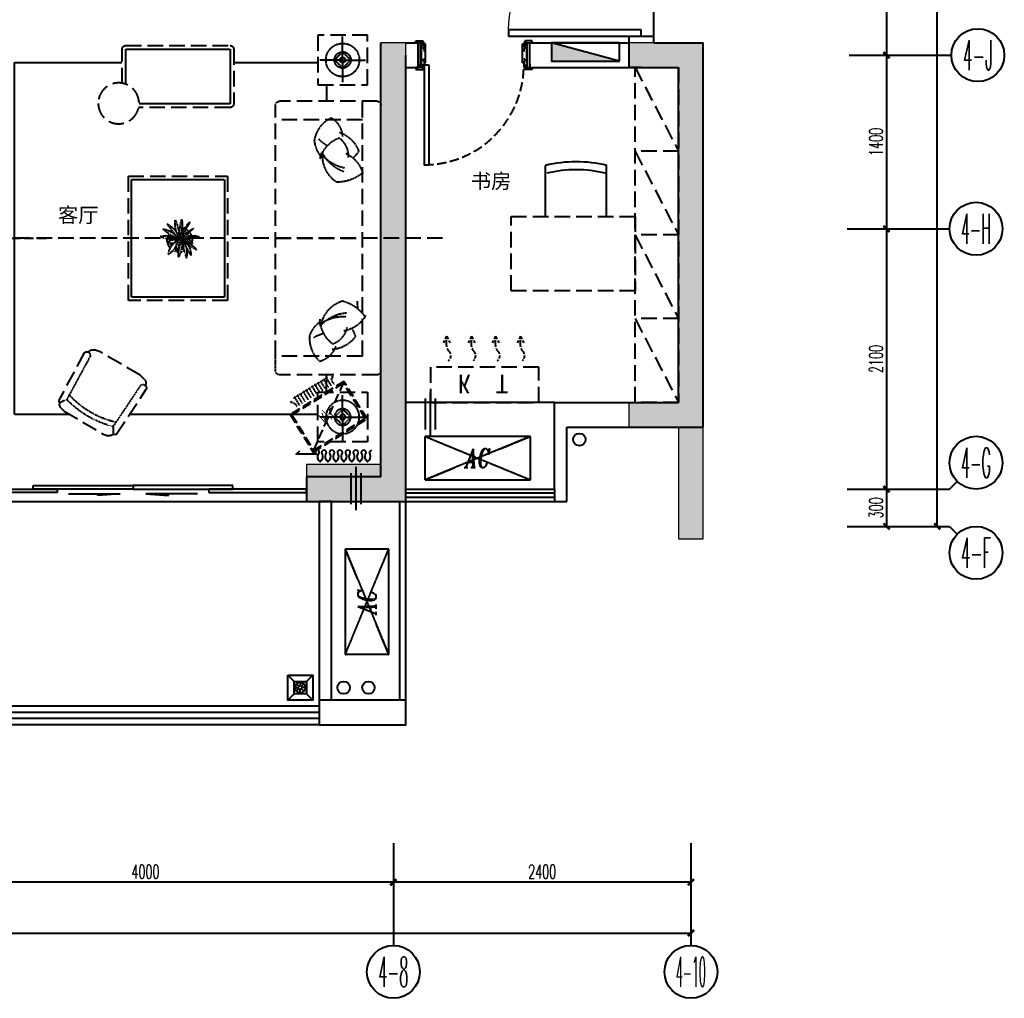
# Model space of a CAD drawing. Extents: x 184967 to 628822, y -100826 to 121332.
# Drawn here: x 339771 to 347714, y 71185 to 79076 of the extents above; entities that cross this region are included whole.
import ezdxf
from ezdxf.enums import TextEntityAlignment as Align

# ---------------------------------------------------------------- set-up
doc = ezdxf.new("R2010")
doc.units = 0
doc.header["$MEASUREMENT"] = 0
for name, pattern in [('__DASH', [0.35, 0.25, -0.1]), ('DASH', [0.35, 0.25, -0.1]), ('DASHED2', [0.375, 0.25, -0.125]), ('HIDDEN', [0.375, 0.25, -0.125])]:
    doc.linetypes.add(name, pattern=pattern)
for name, color, linetype in [('0-固定家具不到顶', 55, 'Continuous'), ('0-活动家具', 55, 'Continuous'), ('AXIS_TEXT', 7, 'Continuous'), ('by', 30, 'Continuous'), ('E-空调', 51, 'Continuous'), ('E03-地漏', 6, 'Continuous'), ('KT', 8, 'DASH'), ('P11-平面门套', 47, 'Continuous'), ('P11-平面门扇', 47, 'Continuous'), ('P13-文字说明', 52, 'Continuous'), ('PUB_DIM', 3, 'Continuous'), ('T01-窗帘', 250, 'Continuous'), ('VPIPE-凝结', 150, 'TG_N'), ('VPIPE-废水', 31, 'TG_F'), ('WALL', 145, 'Continuous'), ('WINDOW', 141, 'Continuous'), ('栏杆', 4, 'Continuous'), ('看线', 67, 'Continuous')]:
    doc.layers.add(name, color=color, linetype=linetype)
doc.layers.add('4#6#-col-2F~31F$0$COLU', color=7, linetype='Continuous', lineweight=0)
doc.layers.add('4#6#-col-2F~31F$0$COLU_HATCH', color=251, linetype='Continuous', lineweight=0)
doc.styles.add('_TCH_AXIS', font='COMPLEX', dxfattribs={"bigfont": 'GBCBIG'})
doc.styles.add('COMPLEX', font='COMPLEX')
doc.styles.add('ENGLISH', font='italict.shx')
doc.styles.add('R黑体', font='simhei.ttf', dxfattribs={"width": 0.85})
doc.styles.add('TG_LINETYPE', font='GBXWXT', dxfattribs={"width": 0.7, "height": 3, "bigfont": 'GBCBIG'})
doc.styles.add('尺寸标注', font='txt.shx', dxfattribs={"width": 0.6, "height": 110})
doc.styles.add('文字标注', font='')
doc.styles.get('文字标注').set_extended_font_data('SimSun')
doc.linetypes.add('TG_F', pattern='A,3,-0.34,["F",TG_LINETYPE,S=0.1,R=0,X=-0.2,Y=-0.08],0', length=3.34)
doc.linetypes.add('TG_N', pattern='A,3,-0.34,["N",TG_LINETYPE,S=0.1,R=0,X=-0.23,Y=-0.08],0', length=3.34)
doc.dimstyles.new('1-50', dxfattribs={"dimscale": 50, "dimtxt": 110, "dimasz": 1, "dimexe": 2, "dimexo": 2, "dimgap": 0.6, "dimtad": 1, "dimdec": 0, "dimrnd": 5, "dimtxsty": '尺寸标注', "dimblk": 'ARCHTICK', "dimcen": 2.5, "dimclrd": 251, "dimclre": 251, "dimclrt": 50, "dimadec": 0, "dimazin": 0, "dimtfac": 1, "dimtdec": 0, "dimtix": 1, "dimtmove": 2, "dimatfit": 3, "dimldrblk": 'DOT', "dimfxl": 0, "dimarcsym": 0})

# ---------------------------------------------------------------- blocks, each defined once
blk = doc.blocks.new('A$C0EE42455')
at = {"color": 251, "linetype": 'HIDDEN', "ltscale": 100}
for p, q in [((147.3, 652.1), (120.1, 598.3)), ((147.3, 652.1), (174.4, 598.3)), ((147.3, 594.7), (147.3, 652.1)), ((347.6, 652.1), (320.4, 598.3)), ((347.6, 594.7), (347.6, 652.1)), ((347.6, 652.1), (374.8, 598.3)), ((542.5, 652.1), (515.3, 598.3)), ((542.5, 594.7), (542.5, 652.1)), ((542.5, 652.1), (569.7, 598.3)), ((742.8, 652.1), (715.6, 598.3)), ((742.8, 594.7), (742.8, 652.1)), ((742.8, 652.1), (769.9, 598.3))]:
    blk.add_line(p, q, dxfattribs=at)
at = {"linetype": 'DASH', "ltscale": 500}
blk.add_lwpolyline([(0, 402.5), (872, 402.5), (872, 119.5), (0, 119.5)], close=True, dxfattribs=at)
at = {"color": 251, "linetype": 'HIDDEN', "ltscale": 100}
for centre, radius, start, end in [((48.1, 590.1), 99.3, 324.40561, 2.66529), ((248.4, 590.1), 99.3, 324.40561, 2.66529), ((443.3, 590.1), 99.3, 324.40561, 2.66529), ((643.6, 590.1), 99.3, 324.40561, 2.66529), ((172.5, 496), 56.8, 140.2307, 227.1069), ((372.8, 496), 56.8, 140.2307, 227.1069), ((567.7, 496), 56.8, 140.2307, 227.1069), ((768, 496), 56.8, 140.2307, 227.1069)]:
    blk.add_arc(centre, radius, start, end, dxfattribs=at)
at = {"color": 251, "ltscale": 200, "insert": (652.3, 192.1), "char_height": 150, "attachment_point": 1, "rotation": 180, "style": '文字标注'}
blk.add_mtext('K  T', dxfattribs=at)
blk = doc.blocks.new('awrtt')
at = {"layer": 'KT', "linetype": 'DASH'}
for p, q in [((195123.3, -20712.9), (194273.3, -20712.9)), ((194273.3, -20712.9), (194516.2, -20812.9)), ((195123.3, -20712.9), (194273.3, -21062.9)), ((194273.3, -21062.9), (194273.3, -20712.9)), ((194273.3, -20712.9), (195123.3, -21062.9)), ((194880.5, -20812.9), (195123.3, -20712.9)), ((195123.3, -21062.9), (195123.3, -20712.9)), ((195123.3, -21062.9), (195123.3, -20712.9)), ((194273.3, -21062.9), (194516.2, -20962.9)), ((194880.5, -20962.9), (195123.3, -21062.9)), ((194273.3, -21062.9), (195123.3, -21062.9))]:
    blk.add_line(p, q, dxfattribs=at)
at = {"layer": 'KT', "linetype": 'DASH', "style": 'ENGLISH', "width": 0.75}
blk.add_text('AC', height=150, dxfattribs=at).set_placement((194698.3, -20887.9), align=Align.MIDDLE_CENTER)
blk = doc.blocks.new('$DorLib2D$00000001')
for p, q in [((0.45, 0.975), (0.5, 0.975)), ((0.45, 0), (0.45, 0.975)), ((0.5, 0), (0.5, 0.975)), ((0.5, 0), (0.45, 0))]:
    blk.add_line(p, q)
at = {"lineweight": 13}
blk.add_arc((0.475, 0), 0.975, 91.46928, 180, dxfattribs=at)
blk = doc.blocks.new('$DorLib2D$00000138')
at = {"color": 0, "linetype": 'Continuous'}
for p, q in [((-0.2875, 0), (-0.2875, 0.1538)), ((-0.2875, 0.1538), (0, 0.1538)), ((0, 0.1538), (0, 0)), ((0.2875, 0.1538), (0, 0.1538)), ((0.2875, 0), (0.2875, 0.1538)), ((-0.5, -0.1399), (-0.5, 0)), ((-0.5, 0), (-0.2187, 0)), ((0, 0), (-0.2875, 0)), ((-0.2187, 0), (-0.2187, -0.1399)), ((0, 0), (0.2875, 0)), ((0.2187, 0), (0.2187, -0.1399)), ((0.5, 0), (0.2187, 0)), ((0.5, 0), (0.5, -0.1946)), ((0.5, -0.1399), (0.5, 0)), ((-0.2187, -0.1399), (-0.5, -0.1399)), ((0.2187, -0.1399), (0.5, -0.1399)), ((-0.1857, -0.186), (-0.037, -0.186)), ((-0.037, -0.186), (-0.1019, -0.2583)), ((-0.1019, -0.2583), (-0.1019, -0.186)), ((0.1857, -0.186), (0.037, -0.186)), ((0.037, -0.186), (0.1019, -0.2583)), ((0.1019, -0.2583), (0.1019, -0.186))]:
    blk.add_line(p, q, dxfattribs=at)
blk = doc.blocks.new('$WINLIB2D$00000001')
at = {"color": 0}
for points in [[(-0.5, 0.5), (-0.5, -0.5)], [(-0.5, 0.5), (0.5, 0.5)], [(0.5, -0.5), (0.5, 0.5)], [(0.5, 0.1667), (-0.5, 0.1667)], [(0.5, -0.1667), (-0.5, -0.1667)], [(-0.5, -0.5), (0.5, -0.5)]]:
    blk.add_lwpolyline(points, dxfattribs=at)
blk = doc.blocks.new('_ArchTick')
at = {"color": 0, "linetype": 'ByBlock', "const_width": 0.4}
blk.add_lwpolyline([(-0.5, -0.5), (0.5, 0.5)], dxfattribs=at)
blk = doc.blocks.new('*D1781')
at = {"layer": 'Defpoints', "color": 0, "linetype": 'ByBlock', "transparency": 16777216}
for p in [(346447.5, 83690.6), (347172.7, 83690.6), (346447.5, 74990.6)]:
    blk.add_point(p, dxfattribs=at)
at = {"layer": 'PUB_DIM', "color": 251, "lineweight": -2, "transparency": 16777216}
for p, q in [((346922.7, 83690.6), (347272.7, 83690.6)), ((347172.7, 74990.6), (347172.7, 83690.6)), ((346922.7, 74990.6), (347272.7, 74990.6))]:
    blk.add_line(p, q, dxfattribs=at)
at = {"layer": 'PUB_DIM', "color": 251, "linetype": 'ByBlock', "lineweight": -2, "transparency": 16777216, "xscale": 50, "yscale": 50, "zscale": 50}
for p, rotation in [((347172.7, 83690.6), 90), ((347172.7, 74990.6), 270)]:
    blk.add_blockref('_ArchTick', p, dxfattribs=dict(at, rotation=rotation))
at = {"layer": 'PUB_DIM', "color": 50, "linetype": 'ByBlock', "transparency": 16777216, "insert": (347087.7, 79340.6), "char_height": 110, "attachment_point": 5, "rotation": 90, "style": '尺寸标注'}
blk.add_mtext('8700', dxfattribs=at)
blk = doc.blocks.new('_Dot')
at = {"color": 0, "linetype": 'ByBlock', "lineweight": -2}
blk.add_line((-0.5, 0), (-1, 0), dxfattribs=at)
at = {"color": 0, "linetype": 'ByBlock', "const_width": 0.5}
blk.add_lwpolyline([(-0.25, 0, 1), (0.25, 0, 1)], format="xyb", close=True, dxfattribs=at)
blk = doc.blocks.new('*D1785')
at = {"layer": 'Defpoints', "color": 0, "linetype": 'ByBlock', "transparency": 16777216}
for p in [(346447.5, 80190.6), (346447.5, 78790.6), (346763.7, 78790.6)]:
    blk.add_point(p, dxfattribs=at)
at = {"layer": 'PUB_DIM', "color": 251, "lineweight": -2, "transparency": 16777216}
for p, q in [((346547.5, 80190.6), (346863.7, 80190.6)), ((346763.7, 80190.6), (346763.7, 78790.6)), ((346547.5, 78790.6), (346863.7, 78790.6))]:
    blk.add_line(p, q, dxfattribs=at)
at = {"layer": 'PUB_DIM', "color": 251, "linetype": 'ByBlock', "lineweight": -2, "transparency": 16777216, "xscale": 50, "yscale": 50, "zscale": 50}
for p, rotation in [((346763.7, 80190.6), 90), ((346763.7, 78790.6), 270)]:
    blk.add_blockref('_ArchTick', p, dxfattribs=dict(at, rotation=rotation))
at = {"layer": 'PUB_DIM', "color": 50, "linetype": 'ByBlock', "transparency": 16777216, "insert": (346678.7, 79490.6), "char_height": 110, "attachment_point": 5, "rotation": 90, "style": '尺寸标注'}
blk.add_mtext('1400', dxfattribs=at)
blk = doc.blocks.new('*D1786')
at = {"layer": 'Defpoints', "color": 0, "linetype": 'ByBlock', "transparency": 16777216}
for p in [(346447.5, 78790.6), (346447.5, 77390.6), (346763.7, 77390.6)]:
    blk.add_point(p, dxfattribs=at)
at = {"layer": 'PUB_DIM', "color": 251, "lineweight": -2, "transparency": 16777216}
for p, q in [((346547.5, 78790.6), (346863.7, 78790.6)), ((346763.7, 78790.6), (346763.7, 77390.6)), ((346547.5, 77390.6), (346863.7, 77390.6))]:
    blk.add_line(p, q, dxfattribs=at)
at = {"layer": 'PUB_DIM', "color": 251, "linetype": 'ByBlock', "lineweight": -2, "transparency": 16777216, "xscale": 50, "yscale": 50, "zscale": 50}
for p, rotation in [((346763.7, 78790.6), 90), ((346763.7, 77390.6), 270)]:
    blk.add_blockref('_ArchTick', p, dxfattribs=dict(at, rotation=rotation))
at = {"layer": 'PUB_DIM', "color": 50, "linetype": 'ByBlock', "transparency": 16777216, "insert": (346678.7, 78090.6), "char_height": 110, "attachment_point": 5, "rotation": 90, "style": '尺寸标注'}
blk.add_mtext('1400', dxfattribs=at)
blk = doc.blocks.new('*D1787')
at = {"layer": 'Defpoints', "color": 0, "linetype": 'ByBlock', "transparency": 16777216}
for p in [(346447.5, 77390.6), (346447.5, 75290.6), (346763.7, 75290.6)]:
    blk.add_point(p, dxfattribs=at)
at = {"layer": 'PUB_DIM', "color": 251, "lineweight": -2, "transparency": 16777216}
for p, q in [((346547.5, 77390.6), (346863.7, 77390.6)), ((346763.7, 77390.6), (346763.7, 75290.6)), ((346547.5, 75290.6), (346863.7, 75290.6))]:
    blk.add_line(p, q, dxfattribs=at)
at = {"layer": 'PUB_DIM', "color": 251, "linetype": 'ByBlock', "lineweight": -2, "transparency": 16777216, "xscale": 50, "yscale": 50, "zscale": 50}
for p, rotation in [((346763.7, 77390.6), 90), ((346763.7, 75290.6), 270)]:
    blk.add_blockref('_ArchTick', p, dxfattribs=dict(at, rotation=rotation))
at = {"layer": 'PUB_DIM', "color": 50, "linetype": 'ByBlock', "transparency": 16777216, "insert": (346678.7, 76340.6), "char_height": 110, "attachment_point": 5, "rotation": 90, "style": '尺寸标注'}
blk.add_mtext('2100', dxfattribs=at)
blk = doc.blocks.new('*D1788')
at = {"layer": 'Defpoints', "color": 0, "linetype": 'ByBlock', "transparency": 16777216}
for p in [(346447.5, 75290.6), (346447.5, 74990.6), (346763.7, 74990.6)]:
    blk.add_point(p, dxfattribs=at)
at = {"layer": 'PUB_DIM', "color": 251, "lineweight": -2, "transparency": 16777216}
for p, q in [((346547.5, 75290.6), (346863.7, 75290.6)), ((346763.7, 75290.6), (346763.7, 74990.6)), ((346547.5, 74990.6), (346863.7, 74990.6))]:
    blk.add_line(p, q, dxfattribs=at)
at = {"layer": 'PUB_DIM', "color": 251, "linetype": 'ByBlock', "lineweight": -2, "transparency": 16777216, "xscale": 50, "yscale": 50, "zscale": 50}
for p, rotation in [((346763.7, 75290.6), 90), ((346763.7, 74990.6), 270)]:
    blk.add_blockref('_ArchTick', p, dxfattribs=dict(at, rotation=rotation))
at = {"layer": 'PUB_DIM', "color": 50, "linetype": 'ByBlock', "transparency": 16777216, "insert": (346678.7, 75140.6), "char_height": 110, "attachment_point": 5, "rotation": 90, "style": '尺寸标注'}
blk.add_mtext('300', dxfattribs=at)
blk = doc.blocks.new('_AXISO')
blk.add_circle((0, 0), 0.5)
at = {"layer": 'AXIS_TEXT', "style": 'COMPLEX', "width": 1.041667}
blk.add_attdef('A', text='', height=0.56, dxfattribs=at).set_placement((-0.25, -0.28), (0.25, -0.28), align=Align.FIT)
blk = doc.blocks.new('*D1796')
at = {"layer": 'Defpoints', "color": 0, "linetype": 'ByBlock', "transparency": 16777216}
for p in [(332486, 72437), (345186, 72437), (345186, 71711.8)]:
    blk.add_point(p, dxfattribs=at)
at = {"layer": 'PUB_DIM', "color": 251, "lineweight": -2, "transparency": 16777216}
for p, q in [((332486, 71961.8), (332486, 71611.8)), ((345186, 71961.8), (345186, 71611.8)), ((332486, 71711.8), (345186, 71711.8))]:
    blk.add_line(p, q, dxfattribs=at)
at = {"layer": 'PUB_DIM', "color": 251, "linetype": 'ByBlock', "lineweight": -2, "transparency": 16777216, "xscale": 50, "yscale": 50, "zscale": 50, "rotation": 180}
blk.add_blockref('_ArchTick', (332486, 71711.8), dxfattribs=at)
at = {"layer": 'PUB_DIM', "color": 251, "linetype": 'ByBlock', "lineweight": -2, "transparency": 16777216, "xscale": 50, "yscale": 50, "zscale": 50}
blk.add_blockref('_ArchTick', (345186, 71711.8), dxfattribs=at)
at = {"layer": 'PUB_DIM', "color": 50, "linetype": 'ByBlock', "transparency": 16777216, "insert": (338836, 71796.8), "char_height": 110, "attachment_point": 5, "style": '尺寸标注'}
blk.add_mtext('12700', dxfattribs=at)
blk = doc.blocks.new('*D1797')
at = {"layer": 'Defpoints', "color": 0, "linetype": 'ByBlock', "transparency": 16777216}
for p in [(342786, 72437), (345186, 72437), (342786, 72120.8)]:
    blk.add_point(p, dxfattribs=at)
at = {"layer": 'PUB_DIM', "color": 251, "lineweight": -2, "transparency": 16777216}
for p, q in [((342786, 72337), (342786, 72020.8)), ((345186, 72337), (345186, 72020.8)), ((345186, 72120.8), (342786, 72120.8))]:
    blk.add_line(p, q, dxfattribs=at)
at = {"layer": 'PUB_DIM', "color": 251, "linetype": 'ByBlock', "lineweight": -2, "transparency": 16777216, "xscale": 50, "yscale": 50, "zscale": 50, "rotation": 180}
blk.add_blockref('_ArchTick', (342786, 72120.8), dxfattribs=at)
at = {"layer": 'PUB_DIM', "color": 251, "linetype": 'ByBlock', "lineweight": -2, "transparency": 16777216, "xscale": 50, "yscale": 50, "zscale": 50}
blk.add_blockref('_ArchTick', (345186, 72120.8), dxfattribs=at)
at = {"layer": 'PUB_DIM', "color": 50, "linetype": 'ByBlock', "transparency": 16777216, "insert": (343986, 72205.8), "char_height": 110, "attachment_point": 5, "style": '尺寸标注'}
blk.add_mtext('2400', dxfattribs=at)
blk = doc.blocks.new('*D1798')
at = {"layer": 'Defpoints', "color": 0, "linetype": 'ByBlock', "transparency": 16777216}
for p in [(338786, 72437), (342786, 72437), (338786, 72120.8)]:
    blk.add_point(p, dxfattribs=at)
at = {"layer": 'PUB_DIM', "color": 251, "lineweight": -2, "transparency": 16777216}
for p, q in [((338786, 72337), (338786, 72020.8)), ((342786, 72337), (342786, 72020.8)), ((342786, 72120.8), (338786, 72120.8))]:
    blk.add_line(p, q, dxfattribs=at)
at = {"layer": 'PUB_DIM', "color": 251, "linetype": 'ByBlock', "lineweight": -2, "transparency": 16777216, "xscale": 50, "yscale": 50, "zscale": 50, "rotation": 180}
blk.add_blockref('_ArchTick', (338786, 72120.8), dxfattribs=at)
at = {"layer": 'PUB_DIM', "color": 251, "linetype": 'ByBlock', "lineweight": -2, "transparency": 16777216, "xscale": 50, "yscale": 50, "zscale": 50}
blk.add_blockref('_ArchTick', (342786, 72120.8), dxfattribs=at)
at = {"layer": 'PUB_DIM', "color": 50, "linetype": 'ByBlock', "transparency": 16777216, "insert": (340786, 72205.8), "char_height": 110, "attachment_point": 5, "style": '尺寸标注'}
blk.add_mtext('4000', dxfattribs=at)
blk = doc.blocks.new('A$C2D7163AE')
at = {"layer": '0-活动家具', "color": 250, "linetype": 'DASHED2', "ltscale": 20}
for p, q in [((2647.6, 2859.1), (2647.6, 3049.5)), ((2647.6, 2925.2), (2581.5, 2859.1)), ((2713.7, 2859.1), (2647.6, 2925.2)), ((2647.6, 2859.1), (2462.9, 2859.1)), ((2581.5, 2859.1), (2647.6, 2793)), ((2647.6, 2859.1), (2647.6, 2679.4)), ((2647.6, 2793), (2713.7, 2859.1)), ((2647.6, 2859.1), (2832.9, 2859.1)), ((2647.6, -20), (2647.6, 159.7)), ((2581.5, -20), (2647.6, 46.1)), ((2647.6, 46.1), (2713.7, -20)), ((2647.6, -20), (2462.9, -20)), ((2647.6, -86.1), (2581.5, -20)), ((2647.6, -20), (2647.6, -210.4)), ((2713.7, -20), (2647.6, -86.1)), ((2647.6, -20), (2832.9, -20))]:
    blk.add_line(p, q, dxfattribs=at)
at = {"layer": '0-活动家具', "linetype": '__DASH', "ltscale": 0.4}
for p, q in [((796.5, 2935.8), (798, 2997.1)), ((1018.2, 2602.8), (796.5, 2935.8)), ((422.7, 2717), (367.4, 2744.1)), ((613.3, 2365.8), (422.7, 2717)), ((2107.1, 2487.8), (2107.1, 2367.8))]:
    blk.add_line(p, q, dxfattribs=at)
at = {"layer": '0-活动家具', "linetype": '__DASH', "ltscale": 500}
for p, q in [((2927.1, 2517.8), (2137.1, 2517.8)), ((2957.1, 2487.8), (2957.1, 343.1)), ((2807.1, 2367.8), (2107.1, 2367.8)), ((2107.1, 2367.8), (2107.1, 343.1)), ((2807.1, 2367.8), (2807.1, 313.1)), ((2107.1, 1417.8), (2807.1, 1417.8)), ((2807.1, 463.1), (2107.1, 463.1)), ((2927.1, 313.1), (2137.1, 313.1))]:
    blk.add_line(p, q, dxfattribs=at)
at = {"layer": '0-活动家具', "color": 250, "linetype": '__DASH', "ltscale": 0.4}
for p, q in [((1339.9, 1446), (1329.1, 1484)), ((1343.8, 1414.9), (1418, 1286.3))]:
    blk.add_line(p, q, dxfattribs=at)
at = {"layer": '0-活动家具', "linetype": '__DASH', "ltscale": 500}
for points in [[(2448.7, 2659.1), (2848.7, 2659.1), (2848.7, 3059.1), (2448.7, 3059.1)], [(919.1, 1917.8), (919.1, 917.8), (1719.1, 917.8), (1719.1, 1917.8)], [(2448.7, 180), (2848.7, 180), (2848.7, -220), (2448.7, -220)]]:
    blk.add_lwpolyline(points, close=True, dxfattribs=at)
for points in [[(563.7, 2340.8), (355.4, 2727.3), (367.4, 2744.1, -0.298595), (376.6, 2786.4), (401, 2810.3), (723.8, 2999.9), (756.6, 3009.6, -0.232496), (798, 2997.1), (820.3, 2999.6), (1064.1, 2634, -0.274755), (1056, 2605.1, -0.344146), (1049.6, 2557.1), (1013.6, 2521.7), (690.8, 2332.1), (642.4, 2317.8, -0.344151), (597.3, 2335.7, -0.318714), (563.7, 2340.8, -1.315972)], [(869.1, 167.1), (869.1, -107.1, 0.414214), (899.1, -137.1), (1739.1, -137.1, 0.414214), (1769.1, -107.1), (1769.1, 332.9, 0.414214), (1739.1, 362.9), (1002.1, 362.9)]]:
    blk.add_lwpolyline(points, format="xyb", dxfattribs=at)
at = {"layer": '0-活动家具', "color": 250, "linetype": 'DASHED2', "ltscale": 20}
for points in [[(450, 2839.1), (0, 2839.1), (0, 0), (869.1, 0)], [(2448.7, 2839.1), (927.3, 2839.1)], [(2518.4, 2655.6), (2518.4, 2522.5)], [(899.1, 175.3), (899.1, -107.1), (1739.1, -107.1), (1739.1, 332.9), (1005.5, 332.9)], [(2518.4, 180), (2518.4, 313.1)], [(1769.1, 0), (2448.7, 0)]]:
    blk.add_lwpolyline(points, dxfattribs=at)
blk.add_lwpolyline([(944.1, 1892.8), (944.1, 942.8), (1694.1, 942.8), (1694.1, 1892.8)], close=True, dxfattribs=at)
at = {"layer": '0-活动家具', "linetype": '__DASH', "ltscale": 500}
blk.add_circle((840.8, 329.4), 164.7, dxfattribs=at)
at = {"layer": '0-活动家具', "linetype": '__DASH', "ltscale": 0.4}
for centre, start, end in [((2137.1, 2487.8), 90, 180), ((2927.1, 2487.8), 0, 90), ((2137.1, 343.1), 180, 270), ((2927.1, 343.1), 270, 0)]:
    blk.add_arc(centre, 30, start, end, dxfattribs=at)
at = {"layer": '0-活动家具', "color": 250, "linetype": 'DASHED2', "ltscale": 20}
for centre, radius, start, end in [((2634.9, 2225.4), 251.9, 132.585, 186.12951), ((2410.5, 2227.1), 191.6, 18.91984, 73.80666), ((2548.6, 2068.7), 245.8, 34.63653, 87.075), ((2548.6, 2068.7), 245.8, 34.63653, 87.075), ((2719.1, 2069.1), 251.9, 126.58498, 180.1295), ((2719.1, 2069.1), 251.9, 126.58498, 180.1295), ((2496.2, 2094.2), 191.6, 12.91983, 67.80664), ((2496.2, 2094.2), 191.6, 12.91983, 67.80664), ((2623.4, 2291.1), 256.4, 201.17317, 232.62771), ((2623.4, 2291.1), 256.4, 201.17317, 232.62771), ((2577.1, 2492.1), 319.4, 239.67387, 255.03198), ((2577.1, 2492.1), 319.4, 239.67387, 255.03198), ((2616.9, 1922.3), 245.8, 28.63652, 81.075), ((2616.9, 1922.3), 245.8, 28.63652, 81.075), ((2450.5, 2317), 319.4, 327.51542, 340.12622), ((2450.5, 2317), 319.4, 327.51542, 340.12622), ((2654, 2366.8), 319.4, 232.07922, 273.94925), ((2654, 2366.8), 319.4, 232.07922, 273.94925), ((2726.5, 2164.5), 256.4, 187.57851, 251.99768), ((2726.5, 2164.5), 256.4, 187.57851, 251.99768), ((2706.2, 2335.7), 319.4, 223.11052, 264.98055), ((2706.2, 2335.7), 319.4, 223.11052, 264.98055), ((2564.4, 2230.3), 319.4, 284.66158, 326.5316), ((2564.4, 2230.3), 319.4, 284.66158, 326.5316), ((-5515.5, 2233.3), 8286.1, 357.86105, 358.27025), ((2742.1, 752.5), 256.4, 123.55841, 187.97758), ((2742.1, 752.5), 256.4, 123.55841, 187.97758), ((2603.6, 645.6), 319.4, 49.02449, 90.89451), ((2768.4, 582.1), 319.4, 110.57554, 152.44557), ((2768.4, 582.1), 319.4, 110.57554, 152.44557), ((2571.5, 956.5), 245.8, 294.48109, 346.91957), ((2571.5, 956.5), 245.8, 294.48109, 346.91957), ((2726.4, 538.2), 319.4, 101.60684, 143.47686), ((2726.4, 538.2), 319.4, 101.60684, 143.47686), ((2676.7, 602.9), 256.4, 142.92838, 174.38292), ((2676.7, 602.9), 256.4, 142.92838, 174.38292), ((2709.4, 842.4), 251.9, 195.42659, 248.97111), ((2709.4, 842.4), 251.9, 195.42659, 248.97111), ((2501.3, 758.5), 191.6, 307.74945, 2.63626), ((2501.3, 758.5), 191.6, 307.74945, 2.63626), ((2545, 797.1), 245.8, 288.48109, 340.91956), ((2545, 797.1), 245.8, 288.48109, 340.91956), ((2517.1, 531.5), 319.4, 35.42986, 48.04067), ((2517.1, 531.5), 319.4, 35.42986, 48.04067), ((2686, 396.8), 319.4, 120.52411, 135.88222), ((2686, 396.8), 319.4, 120.52411, 135.88222), ((2670.1, 669.2), 251.9, 189.42658, 242.97109), ((2454.5, 607.5), 191.6, 301.74943, 356.63625)]:
    blk.add_arc(centre, radius, start, end, dxfattribs=at)
at = {"layer": '0-活动家具', "color": 250, "linetype": '__DASH', "ltscale": 0.4}
for centre, radius, start, end in [((1415.5, 1582.2), 179.6, 192.26001, 238.82364), ((1113.2, 1371.3), 218.9, 18.98321, 54.43175), ((1332.9, 1430.3), 100, 94.57215, 122.77874), ((1439.6, 1499.2), 135, 170.24389, 209.49464), ((884.3, 1345.7), 460.1, 12.38631, 22.80608), ((1332.9, 1430.3), 80, 94.06786, 103.08034), ((886.4, 1391.7), 473.6, 6.64931, 22.42784), ((1566.7, 1547.9), 242.4, 174.46977, 205.31252), ((1332.9, 1430.3), 100, 66.99371, 86.29192), ((1332.9, 1430.3), 80, 64.49543, 81.16052), ((1291.5, 1645), 223.3, 285.72759, 322.95362), ((1841.9, 1402.1), 485, 158.85728, 175.38925), ((1219.5, 1536.5), 171.6, 324.86275, 13.38466), ((7727.1, -1962), 7218.2, 150.83192, 151.89997), ((1774.4, 960.1), 631, 118.89409, 130.8232), ((1297.6, 1545.2), 125, 312.29523, 4.99167), ((1332.9, 1430.3), 100, 50.00149, 55.59945), ((1356.7, 1753.9), 330.5, 247.56654, 263.54288), ((1261.9, 1386.6), 72.3, 34.4664, 114.1589), ((1332.9, 1430.3), 100, 170.41636, 184.41501), ((1332.9, 1430.3), 100, 138.74943, 166.33234), ((1332.9, 1430.3), 80, 173.05438, 183.18815), ((1332.9, 1430.3), 80, 143.12948, 159.1723), ((1332.9, 1430.3), 80, 110.62044, 121.41431), ((1343.5, 1442.3), 4.43, 96.07794, 25.31252), ((1372.4, 1493.5), 72.2, 248.55428, 329.08132), ((1232.8, 1911), 496.3, 283.42112, 294.21449), ((1332.9, 1430.3), 80, 47.10885, 49.44264), ((1332.9, 1430.3), 80, 29.59601, 32.83212), ((1332.9, 1430.3), 80, 12.63537, 18.02471), ((1332.9, 1430.3), 100, 30.72069, 38.60822), ((1332.9, 1430.3), 80, 348.15964, 2.42399), ((1332.9, 1430.3), 100, 14.56374, 21.36503), ((1332.9, 1430.3), 100, 348.86256, 11.92511), ((1223.2, 1579.9), 183.6, 254.91983, 299.8757), ((1285.4, 1166), 261.9, 82.03653, 114.36162), ((1171.7, 1522.5), 181.8, 277.93635, 323.77412), ((1556.6, 927.1), 549.7, 116.10822, 130.61629), ((2917.6, 116.5), 2059.9, 140.8835, 144.89465), ((1127.3, 1489.9), 216.2, 299.09084, 339.73099), ((1332.9, 1430.3), 100, 199.49863, 209.75905), ((1332.9, 1430.3), 80, 202.42484, 208.85999), ((1332.9, 1430.3), 100, 222.32618, 230.93323), ((1332.9, 1430.3), 80, 224.97554, 230.45598), ((1531, 1290.3), 235.3, 148.58081, 184.99923), ((1332.9, 1430.3), 80, 244.57518, 249.53571), ((847.8, 1444.8), 484.4, 338.91517, 356.34158), ((1332.9, 1430.3), 80, 262.90184, 270.4511), ((1817.7, 1399.8), 486.7, 178.34256, 196.0902), ((1052.7, 1305.7), 300.1, 352.19795, 20.66328), ((1673.2, 1541.6), 363.7, 200.95022, 224.75797), ((847.7, 740.7), 844, 45.04059, 54.25452), ((1439.5, 1595.1), 198.3, 242.04726, 285.06943), ((1524.4, 2118.1), 713.3, 255.59379, 267.47684), ((1616.1, 1658.7), 364, 222.35274, 241.78826), ((1332.9, 1430.3), 80, 281.7936, 290.42165), ((1332.9, 1430.3), 80, 301.24244, 315.0937), ((1332.9, 1430.3), 100, 300.99068, 316.70025), ((1332.9, 1430.3), 80, 322.7431, 337.3548), ((1332.9, 1430.3), 100, 321.94423, 340.63936), ((1332.9, 1430.3), 100, 241.54735, 250.91141), ((1332.9, 1430.3), 100, 261.84706, 271.76906), ((1332.9, 1430.3), 100, 280.82706, 292.84442)]:
    blk.add_arc(centre, radius, start, end, dxfattribs=at)
at = {"layer": '0-活动家具', "color": 250, "linetype": 'DASHED2', "ltscale": 20}
for major_axis, start_param, end_param in [((-95.2, 95.2), 3.141593, 9.424778), ((46.8, 46.8), 4.712389, 10.995574), ((-1.2, 22.2), 4.701327, 10.984512)]:
    blk.add_ellipse((2647.6, 2859.1), major_axis=major_axis, ratio=1, start_param=start_param, end_param=end_param, dxfattribs=at)
at = {"layer": '0-活动家具', "linetype": '__DASH', "ltscale": 0.4}
for centre, major_axis, start_param, end_param in [((983.6, 2187.4), (-411.2, 652.7), -0.317193, 0.251884), ((1035.7, 2626.4), (20.8, 20.8), 3.289479, 4.687988)]:
    blk.add_ellipse(centre, major_axis=major_axis, ratio=1, start_param=start_param, end_param=end_param, dxfattribs=at)
at = {"layer": '0-活动家具', "color": 250, "linetype": '__DASH', "ltscale": 0.4}
blk.add_ellipse((983.6, 2187.4), major_axis=(-390.8, 619.7), ratio=1, start_param=-0.337126, end_param=0.270738, dxfattribs=at)
at = {"layer": '0-活动家具', "linetype": '__DASH', "ltscale": 0.4, "extrusion": (0, 0, -1)}
blk.add_ellipse((584.1, 2362), major_axis=(6.4, 28.7), ratio=1, start_param=1.221172, end_param=2.455315, dxfattribs=at)
at = {"layer": '0-活动家具', "color": 250, "linetype": 'DASHED2', "ltscale": 20, "extrusion": (0, 0, -1)}
for major_axis, start_param, end_param in [((-95.2, -95.2), 3.141593, 9.424778), ((46.8, -46.8), 4.712389, 10.995574), ((-1.2, -22.2), 4.701327, 10.984512)]:
    blk.add_ellipse((2647.6, -20), major_axis=major_axis, ratio=1, start_param=start_param, end_param=end_param, dxfattribs=at)
at = {"layer": '0-活动家具', "color": 250, "linetype": '__DASH', "ltscale": 0.4}
for points in [[(1354.5, 1437.2), (1327.7, 1417.4), (1341.3, 1442.7), (1323.1, 1433.7)], [(1344.7, 1418.8), (1333.2, 1411.4), (1339.6, 1424), (1328, 1416.6)]]:
    blk.add_solid(points, dxfattribs=at)
blk = doc.blocks.new('A$C7A975EA9')
at = {"color": 250, "linetype": '__DASH', "ltscale": 250}
for p, q in [((1073.5, 734.8), (447.8, 1341)), ((1114.2, 1159.7), (1114.2, 301.5)), ((1122.3, 301.5), (1122.3, 1159.7)), ((1073.5, 734.8), (223.4, 734.8)), ((1073.5, 734.8), (447.8, 129.9))]:
    blk.add_line(p, q, dxfattribs=at)
at = {"linetype": '__DASH', "ltscale": 250}
for p, q in [((1065.5, 1232.3), (1109.1, 1232.3)), ((1073.5, 1238.8), (1073.5, 230.9)), ((1100.1, 1238), (1100.1, 230.9)), ((1126.6, 1159.7), (1100.1, 1159.7)), ((1122.3, 1139.1), (1147.5, 1139.1)), ((1141.9, 1144.9), (1141.9, 321)), ((1128.2, 301.5), (1100.1, 301.5)), ((1122.3, 327.4), (1146.4, 327.4)), ((1070.9, 233.6), (1109.1, 233.6))]:
    blk.add_line(p, q, dxfattribs=at)
blk = doc.blocks.new('圆柱空调平面')
at = {"color": 8, "linetype": 'DASH', "ltscale": 300}
blk.add_line((-244.3, 131.2), (244.3, -202.5), dxfattribs=at)
at = {"linetype": 'DASH', "ltscale": 300}
blk.add_lwpolyline([(-255, 141.8), (255, 141.8), (255, -213.2), (-255, -213.2)], close=True, dxfattribs=at)
at = {"color": 8, "linetype": 'DASH', "ltscale": 300}
blk.add_lwpolyline([(-244.3, 131.2), (244.3, 131.2), (244.3, -202.5), (-244.3, -202.5)], close=True, dxfattribs=at)
at = {"linetype": 'DASH', "ltscale": 0.185556}
for points in [[(-197.1, -295.8), (-199.3, -285.9)], [(-197.1, -295.8), (-187.7, -299.7)], [(-150.3, -313.7), (-161.6, -308.5)], [(-150.3, -238.6), (-150.3, -313.7)], [(-150.3, -313.7), (-139, -308.5)], [(-123.4, -313.7), (-134.7, -308.5)], [(-123.4, -238.6), (-123.4, -313.7)], [(-123.4, -313.7), (-112.2, -308.5)], [(-96.6, -313.7), (-107.8, -308.5)], [(-96.6, -238.6), (-96.6, -313.7)], [(-96.6, -313.7), (-85.3, -308.5)], [(-66.6, -313.7), (-77.9, -308.5)], [(-66.6, -238.6), (-66.6, -313.7)], [(-66.6, -313.7), (-55.3, -308.5)], [(-39.7, -313.7), (-51, -308.5)], [(-39.7, -238.6), (-39.7, -313.7)], [(-39.7, -313.7), (-28.4, -308.5)], [(-12.8, -313.7), (-24.1, -308.5)], [(-12.8, -238.6), (-12.8, -313.7)], [(-12.8, -313.7), (-1.6, -308.5)], [(16.3, -313.7), (5.1, -308.5)], [(16.3, -238.6), (16.3, -313.7)], [(16.3, -313.7), (27.6, -308.5)], [(43.2, -313.7), (31.9, -308.5)], [(43.2, -238.6), (43.2, -313.7)], [(43.2, -313.7), (54.5, -308.5)], [(70.1, -313.7), (58.8, -308.5)], [(70.1, -238.6), (70.1, -313.7)], [(70.1, -313.7), (81.4, -308.5)], [(96.2, -313.7), (84.9, -308.5)], [(96.2, -238.6), (96.2, -313.7)], [(96.2, -313.7), (107.5, -308.5)], [(123.1, -313.7), (111.8, -308.5)], [(123.1, -238.6), (123.1, -313.7)], [(123.1, -313.7), (134.3, -308.5)], [(150, -313.7), (138.7, -308.5)], [(150, -238.6), (150, -313.7)], [(150, -313.7), (161.2, -308.5)], [(197.1, -295.8), (187.7, -299.7)], [(197.1, -295.8), (199.3, -285.9)]]:
    blk.add_lwpolyline(points, dxfattribs=at)
for centre, start, end in [((-227.2, -252.2), 304.63957, 21.47821), ((227.2, -252.2), 158.52179, 235.36043)]:
    blk.add_arc(centre, 53, start, end, dxfattribs=at)
at = {"style": 'R黑体', "width": 0.8}
blk.add_text('A/C', height=79.93, dxfattribs=at).set_placement((-2.3, -47.5), align=Align.MIDDLE_CENTER)
blk = doc.blocks.new('A$C66E365A4')
at = {"layer": '栏杆'}
for p, q in [((0, 0), (0, -350)), ((-40, -50), (-40, -300)), ((40, -50), (40, -300))]:
    blk.add_line(p, q, dxfattribs=at)
blk = doc.blocks.new('*U792')
at = {"color": 251}
for p, q in [((20.1, 125), (20.1, -25)), ((920.1, 125), (920.1, -25))]:
    blk.add_line(p, q, dxfattribs=at)
at = {"layer": 'P11-平面门套', "ltscale": 200}
for p, q in [((0, 168.4), (1.6, 170)), ((0, 155), (0, 168.4)), ((1.6, 170), (58.4, 170)), ((58.4, 170), (60, 168.4)), ((60, 168.4), (60, 140)), ((60, 135), (60, 167)), ((881.8, 170), (880.2, 168.4)), ((880.2, 168.4), (880.2, 140)), ((880.2, 135), (880.2, 167)), ((938.6, 170), (881.8, 170)), ((940.2, 168.4), (938.6, 170)), ((940.2, 155), (940.2, 168.4)), ((51, 155), (0, 155)), ((40, 155), (40, -45)), ((43, -45), (43, 155)), ((43, 155), (43, -45)), ((51, 135), (51, 155)), ((52, 140), (51, 141)), ((60, 135), (51, 135)), ((60, 140), (52, 140)), ((59, 102.8), (59, 86.8)), ((68, 102.8), (59, 102.8)), ((59, 86.8), (68, 86.8)), ((68, 155), (60, 155)), ((68, 102.8), (68, 155)), ((68, 117), (72.1, 117)), ((72.1, 109.3), (72.1, 117)), ((72.1, 109.3), (75.9, 109.3)), ((75.9, 109.3), (75.9, 117)), ((75.9, 117), (80, 117)), ((80, 117), (80, -35)), ((860.2, 117), (860.2, -35)), ((864.2, 117), (860.2, 117)), ((864.2, 109.3), (864.2, 117)), ((868.1, 109.3), (864.2, 109.3)), ((872.2, 117), (868.1, 117)), ((868.1, 109.3), (868.1, 117)), ((872.2, 155), (880.2, 155)), ((872.2, 102.8), (872.2, 155)), ((872.2, 102.8), (881.2, 102.8)), ((881.2, 86.8), (872.2, 86.8)), ((880.2, 140), (888.2, 140)), ((880.2, 135), (889.2, 135)), ((881.2, 102.8), (881.2, 86.8)), ((888.2, 140), (889.2, 141)), ((889.2, 135), (889.2, 155)), ((889.2, 155), (940.2, 155)), ((897.2, -45), (897.2, 155)), ((897.2, 155), (897.2, -45)), ((900.2, 155), (900.2, -45)), ((68, 3.4), (59, 3.4)), ((59, 3.4), (59, -12.6)), ((68, 3.4), (68, 26.8)), ((872.2, 3.4), (872.2, 26.8)), ((872.2, 3.4), (881.2, 3.4)), ((881.2, 3.4), (881.2, -12.6)), ((51, -45), (0, -45)), ((0, -45), (0, -58.4)), ((0, -58.4), (1.6, -60)), ((1.6, -60), (58.4, -60)), ((43, -45), (51, -45)), ((60, -25), (51, -25)), ((51, -25), (51, -45)), ((52, -30), (51, -31)), ((60, -30), (52, -30)), ((58.4, -60), (60, -58.4)), ((59, -12.6), (68, -12.6)), ((60, -25), (60, -58.4)), ((60, -58), (60, -30)), ((68, -45), (60, -45)), ((68, -45), (68, -12.6)), ((80, -35), (68, -35)), ((860.2, -35), (872.2, -35)), ((872.2, -45), (872.2, -12.6)), ((881.2, -12.6), (872.2, -12.6)), ((872.2, -45), (880.2, -45)), ((880.2, -25), (880.2, -58.4)), ((880.2, -25), (889.2, -25)), ((880.2, -30), (888.2, -30)), ((880.2, -58), (880.2, -30)), ((881.8, -60), (880.2, -58.4)), ((938.6, -60), (881.8, -60)), ((888.2, -30), (889.2, -31)), ((889.2, -25), (889.2, -45)), ((889.2, -45), (940.2, -45)), ((897.2, -45), (889.2, -45)), ((940.2, -58.4), (938.6, -60)), ((940.2, -45), (940.2, -58.4))]:
    blk.add_line(p, q, dxfattribs=at)
at = {"layer": 'P11-平面门套'}
for p, q in [((20.1, 125), (20.1, 155)), ((920.1, 125), (920.1, 155)), ((20.1, -25), (20.1, -45)), ((920.1, -25), (920.1, -45))]:
    blk.add_line(p, q, dxfattribs=at)
blk = doc.blocks.new('A$C087C765B')
blk.add_lwpolyline([(764.2, 0), (804.2, 0), (804.2, 804.2), (764.2, 804.2)], close=True)
at = {"color": 250, "linetype": 'DASH', "ltscale": 300}
blk.add_arc((804.2, 0), 804.2, 90, 180, dxfattribs=at)
blk = doc.blocks.new('A$C78495FA6')
h = blk.add_hatch(color=1)
h.dxf.hatch_style = 1
h.paths.add_polyline_path([(0, -130), (150, 420), (0, 420)])
at = {"color": 1}
blk.add_line((0, -130), (150, 420), dxfattribs=at)
blk.add_lwpolyline([(0, -130), (150, -130), (150, 420), (0, 420)], close=True, dxfattribs=at)
blk = doc.blocks.new('dawdsfds')
at = {"ltscale": 500}
for p, q in [((-223545.9, -57062.6, -4141.9), (-223134.8, -57062.6, -4141.9)), ((-223545.9, -57555.5, -4141.9), (-223134.8, -57555.5, -4141.9))]:
    blk.add_line(p, q, dxfattribs=at)
for centre, radius, start, end in [((-224184.4, -57310.1, -4141.9), 1014.3, 346.54348, 13.45652), ((-224181, -57310.1, -4141.9), 1075, 346.68982, 13.31018)]:
    blk.add_arc(centre, radius, start, end, dxfattribs=at)
blk = doc.blocks.new('A$C76680096')
at = {"color": 250, "ltscale": 10}
for p, q in [((50, 88.5), (50, 58)), ((11.5, 50), (42, 50)), ((22.8, 77.2), (44.4, 55.6)), ((22.8, 22.8), (44.4, 44.4)), ((50, 11.5), (50, 42)), ((77.2, 77.2), (55.6, 55.6)), ((77.2, 22.8), (55.6, 44.4)), ((88.5, 50), (58, 50))]:
    blk.add_line(p, q, dxfattribs=at)
blk.add_lwpolyline([(0, 0), (100, 0), (100, 100), (0, 100)], close=True)
blk.add_circle((50, 50), 42)

msp = doc.modelspace()

# ---------------------------------------------------------------- hatches: boundary and pattern name
at = {"layer": '4#6#-col-2F~31F$0$COLU_HATCH'}
for points in [[(342086, 75490.6), (342086, 75190.6), (342886, 75190.6), (342886, 78890.6), (342686, 78890.6), (342686, 75490.6)], [(345286, 74890.6), (345286, 78890.6), (344686, 78890.6), (344686, 78690.6), (345086, 78690.6), (345086, 75990.6), (344686, 75990.6), (344686, 75790.6), (345086, 75790.6), (345086, 74890.6)]]:
    msp.add_hatch(color=252, dxfattribs=at).paths.add_polyline_path(points)

# ---------------------------------------------------------------- linework, layer by layer
at = {"layer": '0-固定家具不到顶', "linetype": 'DASH', "ltscale": 500}
for points in [[(344736, 78690.6), (345086, 78690.6), (345086, 75990.6), (344736, 75990.6)], [(344736, 77490.6), (344736, 76890.6), (343736, 76890.6), (343736, 77490.6)]]:
    msp.add_lwpolyline(points, close=True, dxfattribs=at)
msp.add_lwpolyline([(344736, 78690.6), (345086, 78015.6), (344736, 78015.6), (345086, 77340.6), (344736, 77340.6), (345086, 76665.6), (344736, 76665.6), (345086, 75990.6)], dxfattribs=at)
at = {"layer": '4#6#-col-2F~31F$0$COLU', "color": 6}
for points in [[(342086, 75490.6), (342086, 75190.6), (342886, 75190.6), (342886, 78890.6), (342686, 78890.6), (342686, 75490.6)], [(345286, 74890.6), (345286, 78890.6), (344686, 78890.6), (344686, 78690.6), (345086, 78690.6), (345086, 75990.6), (344686, 75990.6), (344686, 75790.6), (345086, 75790.6), (345086, 74890.6)]]:
    msp.add_lwpolyline(points, close=True, dxfattribs=at)
at = {"layer": 'by'}
msp.add_line((342886, 73590.6), (342886, 75190.6), dxfattribs=at)
msp.add_lwpolyline([(342836, 75190.6), (342836, 73590.6)], dxfattribs=at)
at = {"layer": 'P11-平面门扇'}
msp.add_line((339286, 75190.6), (342086, 75190.6), dxfattribs=at)
at = {"layer": 'PUB_DIM', "linetype": 'ByBlock'}
for p, q in [((346462.5, 78790.6), (347287.3, 78790.6)), ((346447.5, 77390.6), (347272.3, 77390.6)), ((347272.3, 75290.6), (347334.8, 75353.1)), ((346447.5, 75290.6), (347272.3, 75290.6)), ((346447.5, 74990.6), (347272.3, 74990.6)), ((347272.3, 74990.6), (347334.8, 74928.2)), ((342786, 72437), (342786, 71612.2)), ((345186, 72437), (345186, 71612.2))]:
    msp.add_line(p, q, dxfattribs=at)
at = {"layer": 'T01-窗帘', "flags": 128}
msp.add_lwpolyline([(342610.3, 75605.8, 0.508725), (342595.5, 75571.7, -0.321005), (342578.3, 75511.8, -0.345323), (342562.3, 75573.8, 0.618034), (342546.3, 75605.8, 0.618034), (342530.3, 75573.8, -0.345323), (342514.3, 75511.8, -0.345323), (342498.3, 75573.8, 0.618034), (342482.3, 75605.8, 0.618034), (342466.3, 75573.8, -0.345323), (342450.3, 75511.8, -0.345323), (342434.3, 75573.8, 0.618034), (342418.3, 75605.8, 0.618034), (342402.3, 75573.8, -0.345323), (342386.3, 75511.8, -0.345323), (342370.3, 75573.8, 0.618034), (342354.3, 75605.8, 0.618034), (342338.3, 75573.8, -0.345323), (342322.3, 75511.8, -0.345323), (342306.3, 75573.8, 0.618034), (342290.3, 75605.8, 0.618034), (342274.3, 75573.8, -0.345323), (342258.3, 75511.8, -0.345323), (342242.3, 75573.8, 0.618034), (342226.3, 75605.8, 0.618034), (342210.3, 75573.8, -0.345323), (342194.3, 75511.8, -0.39698), (342182, 75576.7, 0.922028), (342162.3, 75605.8, 0.239217), (342154.9, 75594.6, -0.140243), (342162.3, 75573.8), (342002.3, 75573.8), (342032.3, 75598.8)], format="xyb", dxfattribs=at)
at = {"layer": 'VPIPE-凝结', "linetype": 'Continuous'}
for centre in [(344286, 75690.6), (342584.8, 73690.6)]:
    msp.add_circle(centre, 50, dxfattribs=at)
at = {"layer": 'VPIPE-废水', "linetype": 'Continuous'}
msp.add_circle((342384.8, 73690.6), 50, dxfattribs=at)
at = {"layer": 'WALL'}
for p, q in [((342686, 75390.6), (342686, 78890.6)), ((342886, 78890.6), (342986, 78890.6)), ((343886, 78890.6), (344686, 78890.6)), ((344886, 78940.6), (344686, 78940.6)), ((344686, 78940.6), (344686, 78690.6)), ((344886, 78890.6), (344886, 78940.6)), ((344886, 78890.6), (345186, 78890.6)), ((344886, 78890.6), (345286, 78890.6)), ((345286, 75790.6), (345286, 78890.6)), ((342886, 75290.6), (342886, 78790.6)), ((342886, 78690.6), (342986, 78690.6)), ((343886, 78690.6), (344686, 78690.6)), ((344686, 78690.6), (345086, 78690.6)), ((344786, 78690.6), (344686, 78690.6)), ((345086, 75990.6), (345086, 78690.6)), ((344086, 75290.6), (344086, 75990.6)), ((344086, 75990.6), (345086, 75990.6)), ((342686, 75390.6), (342686, 75790.6)), ((344186, 75190.6), (344186, 75790.6)), ((344186, 75790.6), (345286, 75790.6)), ((342886, 75190.6), (342886, 75690.6)), ((342686, 75390.6), (342086, 75390.6)), ((342086, 75390.6), (342086, 75190.6)), ((342886, 75190.6), (342886, 75290.6)), ((344086, 75290.6), (344086, 75190.6)), ((342086, 75190.6), (342886, 75190.6)), ((342086, 75190.6), (342786, 75190.6)), ((342786, 75190.6), (342886, 75190.6)), ((344086, 75190.6), (344186, 75190.6)), ((342286, 73590.6), (342186, 73590.6))]:
    msp.add_line(p, q, dxfattribs=at)
at = {"layer": 'WALL', "color": 6, "linetype": '__DASH', "ltscale": 500}
msp.add_line((343182.1, 77315.8), (338792.6, 77315.8), dxfattribs=at)
at = {"layer": 'WALL', "color": 250, "linetype": 'ByBlock'}
for p, q in [((341984.8, 73740.6), (341934.8, 73790.6)), ((342084.8, 73740.6), (342134.8, 73790.6)), ((341984.8, 73640.6), (341934.8, 73590.6)), ((342084.8, 73640.6), (342134.8, 73590.6))]:
    msp.add_line(p, q, dxfattribs=at)
at = {"layer": 'WALL'}
for points in [[(342986, 78690.6), (342986, 78890.6)], [(343886, 78690.6), (343886, 78890.6)], [(342286, 73590.6), (342286, 75190.6), (342186, 75190.6), (342186, 73590.6), (342186, 73390.6), (342886, 73390.6), (342886, 73590.6), (342286, 73590.6)]]:
    msp.add_lwpolyline(points, dxfattribs=at)
at = {"layer": 'WALL', "color": 250, "linetype": 'ByBlock'}
msp.add_lwpolyline([(341934.8, 73790.6), (342134.8, 73790.6), (342134.8, 73590.6), (341934.8, 73590.6)], close=True, dxfattribs=at)
at = {"layer": 'WINDOW'}
for p, q in [((344886, 78940.6), (344886, 80040.6)), ((344086, 75990.6), (342886, 75990.6))]:
    msp.add_line(p, q, dxfattribs=at)
at = {"layer": '栏杆'}
for points in [[(342186, 73440.6), (335736, 73440.6), (335736, 74590.6)], [(342186, 73490.6), (335786, 73490.6), (335786, 74590.6)]]:
    msp.add_lwpolyline(points, dxfattribs=at)
at = {"layer": '看线'}
for points in [[(342186, 73390.6), (335686, 73390.6), (335686, 74590.6)], [(342186, 73540.6), (335836, 73540.6), (335836, 74590.6)]]:
    msp.add_lwpolyline(points, dxfattribs=at)

# ---------------------------------------------------------------- block references
at = {"rotation": 90}
for name, p in [('A$C78495FA6', (344481, 78740.6)), ('awrtt', (321685.1, -120316.3))]:
    msp.add_blockref(name, p, dxfattribs=at)
msp.add_blockref('awrtt', (148768.2, 96429.1))
at = {"layer": '0-固定家具不到顶', "linetype": 'DASH', "ltscale": 500, "rotation": 90}
msp.add_blockref('dawdsfds', (286950.4, 301036.6, 4141.9), dxfattribs=at)
at = {"layer": '0-活动家具', "linetype": '__DASH', "ltscale": 0.4, "xscale": -1, "rotation": 180}
msp.add_blockref('A$C2D7163AE', (339728.9, 78731.2), dxfattribs=at)
at = {"layer": '0-活动家具', "linetype": '__DASH', "ltscale": 0.4, "xscale": 1.2, "yscale": 1.2, "zscale": 1.2, "rotation": 180}
msp.add_blockref('A$C7A975EA9', (340256.2, 78195.2), dxfattribs=at)
at = {"layer": 'E-空调', "xscale": -1}
msp.add_blockref('A$C0EE42455', (343958, 75871.2), dxfattribs=at)
at = {"layer": 'E03-地漏', "xscale": -1}
msp.add_blockref('A$C76680096', (342084.8, 73640.6), dxfattribs=at)
at = {"layer": 'KT', "color": 2, "extrusion": (0, 0, -1), "xscale": -1, "zscale": -1, "rotation": 180}
for p in [(-343086, 75721), (-342486, 75121)]:
    msp.add_blockref('A$C66E365A4', p, dxfattribs=at)
at = {"layer": 'P11-平面门套', "rotation": 180}
msp.add_blockref('*U792', (343906.1, 78845.6), dxfattribs=at)
at = {"layer": 'P11-平面门套', "xscale": -1, "rotation": 211.7154184286099}
msp.add_blockref('圆柱空调平面', (342282, 75844.6), dxfattribs=at)
at = {"layer": 'P11-平面门扇', "rotation": 180}
msp.add_blockref('A$C087C765B', (343838.1, 78710.6), dxfattribs=at)
at = {"layer": 'P11-平面门扇', "xscale": 2800, "yscale": 200, "zscale": 2800}
msp.add_blockref('$DorLib2D$00000138', (340686, 75290.6), dxfattribs=at)
at = {"layer": 'PUB_DIM', "linetype": 'ByBlock'}
ref = msp.add_blockref('_AXISO', (347500.7, 78790.6), dxfattribs=dict(at, xscale=426.6560000000001, yscale=426.6560000000001, zscale=426.6560000000001))
ref.add_attrib('A', '4-J', dxfattribs={"layer": 'AXIS_TEXT', "height": 241.35, "style": '_TCH_AXIS', "width": 0.362069}).set_placement((347380, 78670), (347621.3, 78670), align=Align.FIT)
ref = msp.add_blockref('_AXISO', (347485.7, 77390.6), dxfattribs=dict(at, xscale=426.6560000000001, yscale=426.6560000000001, zscale=426.6560000000001))
ref.add_attrib('A', '4-H', dxfattribs={"layer": 'AXIS_TEXT', "height": 241.35, "style": '_TCH_AXIS', "width": 0.313433}).set_placement((347365, 77270), (347606.3, 77270), align=Align.FIT)
ref = msp.add_blockref('_AXISO', (347485.7, 75504), dxfattribs=dict(at, xscale=426.6560000000001, yscale=426.6560000000001, zscale=426.6560000000001))
ref.add_attrib('A', '4-G', dxfattribs={"layer": 'AXIS_TEXT', "height": 241.35, "style": '_TCH_AXIS', "width": 0.323077}).set_placement((347365, 75383.3), (347606.3, 75383.3), align=Align.FIT)
ref = msp.add_blockref('_AXISO', (347485.7, 74777.3), dxfattribs=dict(at, xscale=426.6560000000001, yscale=426.6560000000001, zscale=426.6560000000001))
ref.add_attrib('A', '4-F', dxfattribs={"layer": 'AXIS_TEXT', "height": 241.35, "style": '_TCH_AXIS', "width": 0.333333}).set_placement((347365, 74656.6), (347606.3, 74656.6), align=Align.FIT)
ref = msp.add_blockref('_AXISO', (342786, 71398.8), dxfattribs=dict(at, xscale=426.6560000000001, yscale=426.6560000000001, zscale=426.6560000000001, rotation=180))
ref.add_attrib('A', '4-8', dxfattribs={"layer": 'AXIS_TEXT', "height": 241.35, "style": '_TCH_AXIS', "width": 0.344262}).set_placement((342665.3, 71278.2), (342906.7, 71278.2), align=Align.FIT)
ref = msp.add_blockref('_AXISO', (345186, 71398.8), dxfattribs=dict(at, xscale=426.6560000000001, yscale=426.6560000000001, zscale=426.6560000000001, rotation=180))
ref.add_attrib('A', '4-10', dxfattribs={"layer": 'AXIS_TEXT', "height": 241.35, "style": '_TCH_AXIS', "width": 0.276316}).set_placement((345065.3, 71278.2), (345306.7, 71278.2), align=Align.FIT)
at = {"layer": 'WINDOW', "xscale": -1100, "yscale": 1100, "zscale": 1100, "rotation": 90}
msp.add_blockref('$DorLib2D$00000001', (344786, 79490.6), dxfattribs=at)
at = {"layer": 'WINDOW', "xscale": 1200, "yscale": -100, "zscale": 1200}
msp.add_blockref('$WINLIB2D$00000001', (343486, 75240.6), dxfattribs=at)

# ---------------------------------------------------------------- texts
at = {"layer": 'P13-文字说明', "color": 52, "style": '文字标注'}
for s, p in [('书房', (343410.7, 77715.1)), ('客厅', (340080.3, 77440.9, 0))]:
    msp.add_text(s, height=120, dxfattribs=at).set_placement(p)

# ---------------------------------------------------------------- dimensions: what is measured, and where the dimension line sits
at = {"layer": 'PUB_DIM', "linetype": 'ByBlock'}
for p1, p2, picture, middle in [((346447.5, 74990.6), (346447.5, 83690.6), '*D1781', (347087.7, 79340.6)), ((332486, 72437), (345186, 72437), '*D1796', (338836, 71796.8))]:
    dim = msp.add_aligned_dim(p1=p1, p2=p2, distance=-725.2, dimstyle='1-50', override={"dimfxl": 5, "dimfxlon": 1}, dxfattribs=at)
    dim.commit()
    dim.dimension.update_dxf_attribs({"geometry": picture, "text_midpoint": middle})
for base, p1, p2, angle, picture, middle in [((346763.7, 78790.6), (346447.5, 80190.6), (346447.5, 78790.6), 270, '*D1785', (346678.7, 79490.6)), ((346763.7, 77390.6), (346447.5, 78790.6), (346447.5, 77390.6), 270, '*D1786', (346678.7, 78090.6)), ((346763.7, 75290.6), (346447.5, 77390.6), (346447.5, 75290.6), 270, '*D1787', (346678.7, 76340.6)), ((346763.7, 74990.6), (346447.5, 75290.6), (346447.5, 74990.6), 270, '*D1788', (346678.7, 75140.6)), ((338786, 72120.8), (342786, 72437), (338786, 72437), 180, '*D1798', (340786, 72205.8)), ((342786, 72120.8), (345186, 72437), (342786, 72437), 180, '*D1797', (343986, 72205.8))]:
    dim = msp.add_linear_dim(base=base, p1=p1, p2=p2, angle=angle, dimstyle='1-50', override={"dimfxl": 5, "dimfxlon": 1}, dxfattribs=at)
    dim.commit()
    dim.dimension.update_dxf_attribs({"geometry": picture, "text_midpoint": middle})

doc.saveas('drawing.dxf')
